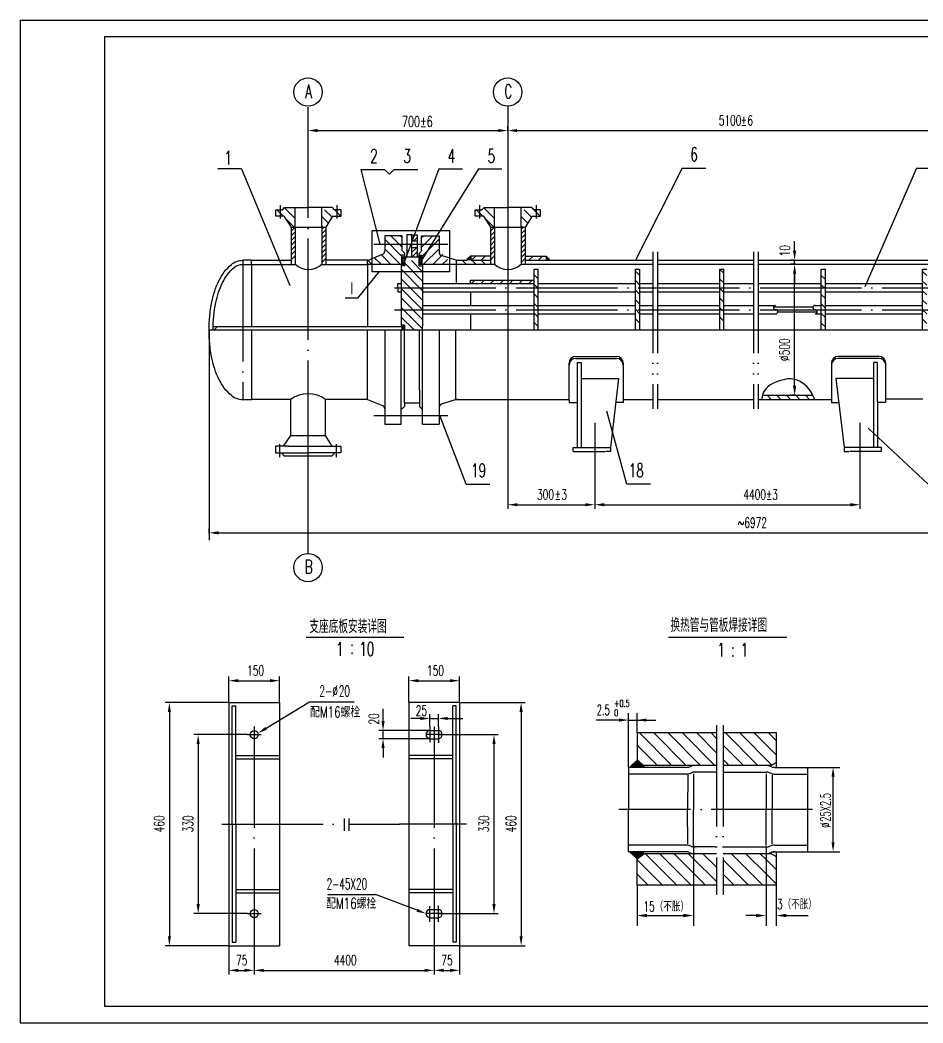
# Model space of a CAD drawing. Extents: x -1168 to 1459, y 189 to 1542.
# Drawn here: x -318.8 to -51.6, y 939.7 to 1236.6 of the extents above; entities that cross this region are included whole.
import ezdxf
from ezdxf.enums import TextEntityAlignment as Align

# ---------------------------------------------------------------- set-up
doc = ezdxf.new("R2010")
doc.units = 0
doc.header["$MEASUREMENT"] = 0
doc.linetypes.add('DASHDOT-M', pattern=[36, 30, -3, 0, -3])
doc.linetypes.add('DIVIDE-M', pattern=[39, 30, -3, 0, -3, 0, -3])
doc.layers.get('0').update_dxf_attribs({"linetype": 'CONTINUOUS'})
for name, color, linetype in [('1', 3, 'CONTINUOUS'), ('CDR_DWG1', 4, 'CONTINUOUS'), ('CDR_DWG2', 2, 'CONTINUOUS'), ('CDR_DWG3', 1, 'DASHDOT-M'), ('CDR_DWG4', 3, 'DIVIDE-M')]:
    doc.layers.add(name, color=color, linetype=linetype)
doc.styles.add('HZ', font='romans', dxfattribs={"width": 0.7, "bigfont": 'hz'})

# ---------------------------------------------------------------- blocks, each defined once
blk = doc.blocks.new('*X97')
at = {"layer": '1', "color": 0, "linetype": 'Continuous'}
for p, q in [((-21393.27, -19431.03), (-21402.89, -19421.41)), ((-21389.03, -19431.03), (-21398.65, -19421.41)), ((-21384.79, -19431.03), (-21394.41, -19421.41)), ((-21380.54, -19431.03), (-21390.17, -19421.41)), ((-21380.08, -19427.25), (-21385.92, -19421.41)), ((-21380.08, -19423.01), (-21381.68, -19421.41)), ((-21367.82, -19431.03), (-21377.44, -19421.41)), ((-21363.69, -19430.92), (-21373.2, -19421.41)), ((-21362.33, -19428.03), (-21368.95, -19421.41)), ((-21362.33, -19423.78), (-21364.71, -19421.41)), ((-21397.51, -19431.03), (-21403.6, -19424.94)), ((-21372.06, -19431.03), (-21378.08, -19425.01)), ((-21402.34, -19430.45), (-21403.6, -19429.19)), ((-21376.3, -19431.03), (-21378.08, -19429.25)), ((-21396.01, -19466.47), (-21403.6, -19458.89)), ((-21391.77, -19466.47), (-21401.08, -19457.16)), ((-21387.52, -19466.47), (-21396.84, -19457.16)), ((-21386.87, -19462.88), (-21392.6, -19457.16)), ((-21386.87, -19458.64), (-21388.35, -19457.16)), ((-21380.08, -19465.43), (-21386.87, -19458.64)), ((-21380.08, -19461.19), (-21384.11, -19457.16)), ((-21370.55, -19466.47), (-21378.08, -19458.95)), ((-21366.31, -19466.47), (-21375.62, -19457.16)), ((-21365.4, -19463.14), (-21371.38, -19457.16)), ((-21365.4, -19458.9), (-21367.14, -19457.16)), ((-21362.33, -19461.97), (-21365.4, -19458.9)), ((-21400.25, -19466.47), (-21403.6, -19463.13)), ((-21383.28, -19466.47), (-21386.87, -19462.88)), ((-21374.8, -19466.47), (-21378.08, -19463.19)), ((-21362.33, -19466.21), (-21365.4, -19463.14))]:
    blk.add_line(p, q, dxfattribs=at)
blk = doc.blocks.new('*X96')
at = {"layer": '1', "color": 0, "linetype": 'Continuous'}
for p, q in [((-21405.71, -19456.59), (-21405.75, -19456.64)), ((-21405.28, -19456.59), (-21405.53, -19456.84)), ((-21405.45, -19456.59), (-21403.44, -19458.6)), ((-21404.86, -19456.59), (-21405.32, -19457.05)), ((-21404.44, -19456.59), (-21405.1, -19457.26)), ((-21405.02, -19456.59), (-21403.2, -19458.41)), ((-21404.01, -19456.59), (-21404.88, -19457.47)), ((-21403.59, -19456.59), (-21404.67, -19457.67)), ((-21404.6, -19456.59), (-21402.96, -19458.23)), ((-21403.16, -19456.59), (-21404.45, -19457.88)), ((-21402.74, -19456.59), (-21404.23, -19458.09)), ((-21404.17, -19456.59), (-21402.72, -19458.04)), ((-21402.31, -19456.59), (-21404.01, -19458.29)), ((-21401.89, -19456.59), (-21403.8, -19458.5)), ((-21403.75, -19456.59), (-21402.49, -19457.86)), ((-21403.32, -19456.59), (-21402.25, -19457.67)), ((-21402.9, -19456.59), (-21402.01, -19457.49)), ((-21402.48, -19456.59), (-21401.77, -19457.3)), ((-21402.05, -19456.59), (-21401.6, -19457.05)), ((-21401.63, -19456.59), (-21401.6, -19456.62)), ((-21401.6, -19456.73), (-21403.57, -19458.7)), ((-21401.6, -19457.15), (-21401.68, -19457.23))]:
    blk.add_line(p, q, dxfattribs=at)
blk = doc.blocks.new('*X95')
at = {"layer": '1', "color": 0, "linetype": 'Continuous'}
for p, q in [((-21405.45, -19431.6), (-21403.44, -19429.59)), ((-21405.02, -19431.6), (-21403.2, -19429.78)), ((-21402.31, -19431.6), (-21404.02, -19429.9)), ((-21401.89, -19431.6), (-21403.8, -19429.69)), ((-21401.6, -19431.46), (-21403.57, -19429.49)), ((-21405.71, -19431.6), (-21405.75, -19431.55)), ((-21405.28, -19431.6), (-21405.53, -19431.35)), ((-21404.86, -19431.6), (-21405.32, -19431.14)), ((-21404.44, -19431.6), (-21405.1, -19430.93)), ((-21404.01, -19431.6), (-21404.88, -19430.72)), ((-21403.59, -19431.6), (-21404.67, -19430.52)), ((-21404.6, -19431.6), (-21402.96, -19429.96)), ((-21403.16, -19431.6), (-21404.45, -19430.31)), ((-21402.74, -19431.6), (-21404.23, -19430.1)), ((-21404.17, -19431.6), (-21402.73, -19430.15)), ((-21403.75, -19431.6), (-21402.49, -19430.33)), ((-21403.33, -19431.6), (-21402.25, -19430.52)), ((-21402.9, -19431.6), (-21402.01, -19430.7)), ((-21402.48, -19431.6), (-21401.77, -19430.89)), ((-21402.05, -19431.6), (-21401.6, -19431.14)), ((-21401.6, -19431.04), (-21401.68, -19430.96)), ((-21401.63, -19431.6), (-21401.6, -19431.57))]:
    blk.add_line(p, q, dxfattribs=at)
blk = doc.blocks.new('*X55')
for p, q in [((154.86, 207.18), (153.66, 208.38)), ((154.86, 204.35), (153.66, 205.55)), ((154.86, 201.52), (153.66, 202.72)), ((154.86, 198.7), (153.66, 199.9)), ((154.86, 195.87), (153.66, 197.07)), ((154.83, 193.07), (153.66, 194.24))]:
    blk.add_line(p, q)
blk = doc.blocks.new('*X29')
for p, q in [((90.66, 104.5), (85.24, 109.92)), ((90.66, 107.33), (87.36, 110.63)), ((90.66, 101.68), (84.29, 108.04)), ((90.66, 98.85), (84.29, 105.21)), ((90.66, 96.02), (84.29, 102.38)), ((90.66, 93.19), (84.29, 99.56)), ((90.66, 90.36), (84.29, 96.73)), ((88.12, 90.08), (84.29, 93.9))]:
    blk.add_line(p, q)
blk = doc.blocks.new('*X57')
at = {"color": 0}
for p, q in [((113.06, 199.34), (113.36, 199.65)), ((113.75, 198.94), (113.06, 199.64)), ((113.06, 198.92), (113.75, 199.61)), ((113.75, 198.52), (113.06, 199.21)), ((113.06, 198.5), (113.75, 199.19)), ((113.75, 199.37), (113.47, 199.65)), ((113.75, 198.1), (113.06, 198.79)), ((113.33, 198.1), (113.06, 198.36)), ((113.08, 198.1), (113.75, 198.76)), ((113.51, 198.1), (113.75, 198.34))]:
    blk.add_line(p, q, dxfattribs=at)
blk = doc.blocks.new('*X36')
for p, q in [((140.74, 221.35), (141.9, 222.51)), ((140.74, 219.93), (141.94, 221.13)), ((140.74, 218.52), (141.94, 219.72)), ((140.74, 217.11), (141.94, 218.31)), ((140.74, 215.69), (141.94, 216.89)), ((140.74, 214.28), (141.94, 215.48)), ((140.74, 212.86), (141.94, 214.06))]:
    blk.add_line(p, q)
blk = doc.blocks.new('*X37')
for p, q in [((149.84, 221.96), (150.39, 222.51)), ((149.84, 220.55), (151.04, 221.75)), ((149.84, 219.13), (151.04, 220.34)), ((149.84, 217.72), (151.04, 218.93)), ((149.84, 216.3), (151.04, 217.51)), ((149.84, 214.89), (151.04, 216.1)), ((149.84, 213.48), (151.04, 214.68)), ((149.84, 212.06), (151.04, 213.27))]:
    blk.add_line(p, q)
blk = doc.blocks.new('*X34')
for p, q in [((85.38, 225.75), (83.45, 227.68)), ((88.87, 225.09), (85.69, 228.27)), ((99.8, 225.47), (97.59, 227.68)), ((102.35, 225.75), (99.78, 228.32)), ((88.61, 222.51), (85.86, 225.27)), ((98.72, 223.72), (96.77, 225.67)), ((97.1, 222.51), (96.77, 222.85))]:
    blk.add_line(p, q)
blk = doc.blocks.new('*X56')
for p, q in [((135.11, 205.82), (136.07, 206.79)), ((137.94, 205.82), (138.9, 206.79)), ((140.76, 205.82), (141.73, 206.79)), ((143.59, 205.82), (144.56, 206.79)), ((146.42, 205.82), (147.39, 206.79)), ((149.25, 205.82), (150.22, 206.79)), ((152.08, 205.82), (153.05, 206.79))]:
    blk.add_line(p, q)
blk = doc.blocks.new('*X30')
for p, q in [((114.44, 233.24), (115.33, 234.12)), ((114.44, 233.94), (114.62, 234.12)), ((114.44, 232.53), (115.36, 233.45)), ((115.36, 232.54), (114.44, 233.45)), ((115.17, 232.02), (114.44, 232.75)), ((114.46, 232.02), (114.44, 232.04)), ((115.36, 233.24), (114.48, 234.12)), ((114.64, 232.02), (115.36, 232.74)), ((115.36, 233.95), (115.19, 234.12))]:
    blk.add_line(p, q)
blk = doc.blocks.new('*X28')
for p, q in [((41.06, 114.6), (44.43, 117.97)), ((41.06, 117.43), (41.6, 117.97)), ((41.06, 111.77), (46.21, 116.92)), ((41.64, 109.52), (46.21, 114.09)), ((44.47, 109.52), (47.32, 112.37)), ((47.29, 109.52), (48.73, 110.96))]:
    blk.add_line(p, q)
blk = doc.blocks.new('*X31')
for p, q in [((142.09, 238.25), (143.33, 239.49)), ((144.92, 238.25), (146.15, 239.49)), ((147.75, 238.25), (147.88, 238.39))]:
    blk.add_line(p, q)
blk = doc.blocks.new('*X35')
for p, q in [((133.56, 211.51), (132.36, 212.71)), ((136.38, 211.51), (135.18, 212.71)), ((139.21, 211.51), (138.01, 212.71))]:
    blk.add_line(p, q)
blk = doc.blocks.new('*X32')
for p, q in [((159.06, 238.25), (160.3, 239.5)), ((161.89, 238.25), (163.13, 239.5))]:
    blk.add_line(p, q)
blk = doc.blocks.new('*X49')
for p, q in [((117.47, 219.29), (118.39, 220.21)), ((118.04, 218.45), (119.01, 219.42))]:
    blk.add_line(p, q)
blk = doc.blocks.new('*X50')
for p, q in [((117.47, 215.05), (118.81, 216.39)), ((117.52, 213.69), (119.01, 215.18)), ((118.94, 213.69), (119.01, 213.76))]:
    blk.add_line(p, q)
blk = doc.blocks.new('*X52')
for p, q in [((239.86, 207.03), (238.66, 208.23)), ((239.86, 209.86), (239.65, 210.07)), ((239.86, 204.21), (238.66, 205.41)), ((239.86, 201.38), (238.66, 202.58)), ((239.86, 198.55), (238.66, 199.75)), ((239.86, 195.72), (238.66, 196.92)), ((239.68, 193.07), (238.66, 194.09))]:
    blk.add_line(p, q)
blk = doc.blocks.new('*X54')
for p, q in [((184.86, 208.29), (183.66, 209.49)), ((184.86, 205.47), (183.66, 206.67)), ((184.86, 202.64), (183.66, 203.84)), ((184.86, 199.81), (183.66, 201.01)), ((184.86, 196.98), (183.66, 198.18)), ((184.86, 194.15), (183.66, 195.35))]:
    blk.add_line(p, q)
blk = doc.blocks.new('*X53')
for p, q in [((209.78, 208.83), (208.66, 209.95)), ((209.78, 206), (208.66, 207.12)), ((209.78, 203.17), (208.66, 204.29)), ((209.78, 200.34), (208.66, 201.46)), ((209.78, 197.51), (208.66, 198.64)), ((209.78, 194.69), (208.66, 195.81))]:
    blk.add_line(p, q)
blk = doc.blocks.new('*X51')
for p, q in [((269.86, 208.15), (268.66, 209.35)), ((269.86, 205.32), (268.66, 206.52)), ((269.86, 202.49), (268.66, 203.69)), ((269.86, 199.66), (268.66, 200.86)), ((269.86, 196.83), (268.66, 198.03)), ((269.86, 194.01), (268.66, 195.21))]:
    blk.add_line(p, q)
blk = doc.blocks.new('*X33')
for p, q in [((218.61, 171.71), (217.45, 172.87)), ((221.44, 171.71), (220.24, 172.91)), ((224.27, 171.71), (223.07, 172.91)), ((227.1, 171.71), (225.9, 172.91)), ((229.92, 171.71), (228.72, 172.91))]:
    blk.add_line(p, q)

msp = doc.modelspace()

# ---------------------------------------------------------------- linework, layer by layer
for p, q in [((-318.81, 1236.67), (-318.81, 939.67)), ((-318.81, 1236.58), (522.19, 1236.58)), ((-318.81, 1236.58), (522.19, 1236.58)), ((-233.56, 1186.04), (-233.56, 1210.82)), ((-174.47, 1211.05), (-174.47, 1186.04)), ((-233.56, 1203.73), (-233.56, 1205.16)), ((-230.76, 1203.91), (-177.27, 1203.91)), ((-174.47, 1203.73), (-174.47, 1205.16)), ((-174.47, 1204.44), (-174.47, 1202.66)), ((-171.67, 1203.91), (-42.52, 1203.91)), ((-253.22, 1192.6), (-260.22, 1192.6)), ((-253.22, 1192.6), (-238.99, 1157.99)), ((-217.9, 1192.42), (-212.34, 1170.26)), ((-217.9, 1192.42), (-210.9, 1192.42)), ((-210.9, 1192.42), (-209.49, 1191.01)), ((-209.49, 1191.01), (-208.07, 1192.42)), ((-208.07, 1192.42), (-201.07, 1192.42)), ((-194.85, 1192.6), (-205.29, 1164.3)), ((-183.16, 1192.6), (-200.13, 1165.34)), ((-194.85, 1192.6), (-187.85, 1192.6)), ((-183.16, 1192.6), (-176.16, 1192.6)), ((-122.8, 1192.79), (-136.73, 1165.31)), ((-122.8, 1192.79), (-115.8, 1192.79)), ((-53.5, 1192.79), (-68.79, 1157.61)), ((-53.5, 1192.79), (-46.5, 1192.79)), ((-89.55, 1168.31), (-89.55, 1171.11)), ((-185.39, 1166.75), (-186.56, 1165.68)), ((-185.39, 1166.75), (-185.39, 1165.52)), ((-89.55, 1164.31), (-89.55, 1165.51)), ((-89.55, 1164.31), (-89.55, 1165.51)), ((-174.41, 1162.8), (-174.41, 1091.87)), ((-89.55, 1128.32), (-89.55, 1161.51)), ((-89.55, 1161.51), (-89.55, 1158.71)), ((-262.86, 1144.87), (-262.86, 1082.65)), ((-139.17, 1099.25), (-145.11, 1120.77)), ((-186.76, 1099.25), (-194.55, 1119.52)), ((-148.71, 1117.4), (-148.71, 1093.89)), ((-70.21, 1117.4), (-70.21, 1093.89)), ((-67.76, 1115.83), (-50.06, 1099.25)), ((-233.56, 1078.7), (-233.56, 1105.9)), ((-186.76, 1099.25), (-179.76, 1099.25)), ((-132.17, 1099.25), (-139.17, 1099.25)), ((-171.61, 1093.12), (-151.51, 1093.12)), ((-148.71, 1093.89), (-148.71, 1091.87)), ((-145.91, 1093.12), (-73.01, 1093.12)), ((-70.21, 1093.89), (-70.21, 1091.87)), ((-262.86, 1084.56), (-262.86, 1086.04)), ((-260.06, 1084.79), (33.54, 1084.79)), ((-256.99, 1034.54), (-256.99, 1042.26)), ((-254.19, 1041.01), (-244.79, 1041.01)), ((-241.99, 1034.54), (-241.99, 1042.26)), ((-203.75, 1034.54), (-203.75, 1042.26)), ((-200.95, 1041.01), (-191.55, 1041.01)), ((-188.75, 1034.54), (-188.75, 1042.26)), ((-256.99, 1034.54), (-275.86, 1034.54)), ((-245.97, 1026.92), (-233.14, 1034.7)), ((-233.14, 1034.7), (-228.53, 1034.7)), ((-228.53, 1034.7), (-219.91, 1034.7)), ((-188.75, 1034.54), (-169.25, 1034.54)), ((-274.61, 1031.74), (-274.61, 965.34)), ((-211.37, 1029.03), (-211.37, 1032.71)), ((-197.5, 1027.45), (-197.5, 1031.08)), ((-195, 1027.45), (-195, 1031.08)), ((-170.5, 1031.74), (-170.5, 965.34)), ((-138.69, 1015.35), (-138.69, 1031.35)), ((-136.19, 1025.54), (-136.19, 1031.35)), ((-200.3, 1029.83), (-203.1, 1029.83)), ((-197.5, 1029.83), (-195, 1029.83)), ((-192.2, 1029.83), (-187.75, 1029.83)), ((-141.49, 1029.35), (-148.33, 1029.35)), ((-138.69, 1029.35), (-130.59, 1029.35)), ((-251.53, 1025.04), (-267.34, 1025.04)), ((-197.5, 1026.23), (-212.62, 1026.23)), ((-211.37, 1023.84), (-211.37, 1026.23)), ((-195, 1025.04), (-177.27, 1025.04)), ((-136, 1025.54), (-136.19, 1025.34)), ((-266.09, 1022.24), (-266.09, 974.84)), ((-197.5, 1023.84), (-212.62, 1023.84)), ((-178.52, 974.84), (-178.52, 1022.24)), ((-211.37, 1021.04), (-211.37, 1018.24)), ((-138.39, 1015.35), (-136.18, 1017.46)), ((-136.18, 1017.46), (-134.18, 1015.91)), ((-134.19, 1015.92), (-134.19, 1015.35)), ((-113.06, 1013.92), (-112.68, 1013.92)), ((-85.73, 1015.35), (-76.16, 1015.35)), ((-78.16, 993.15), (-78.16, 1012.55)), ((-119.47, 992.24), (-119.47, 968.47)), ((-138.39, 990.35), (-136.18, 988.24)), ((-136.18, 988.24), (-134.18, 989.79)), ((-134.19, 989.78), (-134.19, 990.35)), ((-113.06, 991.78), (-112.68, 991.78)), ((-112.68, 989.78), (-112.72, 989.78)), ((-98, 991.78), (-98, 968.47)), ((-85.73, 990.35), (-76.16, 990.35)), ((-136.19, 980.47), (-136.19, 968.47)), ((-94.93, 980.53), (-94.99, 980.47)), ((-94.99, 980.47), (-94.99, 968.47)), ((-227.74, 977.69), (-213.63, 977.69)), ((-201.27, 973.03), (-213.63, 977.69)), ((-251.53, 972.04), (-267.34, 972.04)), ((-195, 972.04), (-177.27, 972.04)), ((-133.19, 971.47), (-122.47, 971.47)), ((-101, 971.47), (-104, 971.47)), ((-91.99, 971.47), (-85.53, 971.47)), ((-249.49, 969.47), (-249.49, 953.99)), ((-196.25, 969.47), (-196.25, 953.99)), ((-256.99, 962.54), (-275.86, 962.54)), ((-256.99, 962.54), (-256.99, 953.99)), ((-188.75, 962.54), (-169.25, 962.54)), ((-188.75, 962.54), (-188.75, 953.99)), ((-254.19, 955.24), (-252.29, 955.24)), ((-246.69, 955.24), (-199.05, 955.24)), ((-193.45, 955.24), (-191.55, 955.24)), ((-318.81, 939.67), (522.19, 939.67))]:
    msp.add_line(p, q)
for points in [[(-230.76, 1204.37), (-230.76, 1203.44), (-233.56, 1203.91)], [(-177.27, 1204.37), (-177.27, 1203.44), (-174.47, 1203.91)], [(-171.67, 1204.37), (-171.67, 1203.44), (-174.47, 1203.91)], [(-90.01, 1168.31), (-89.08, 1168.31), (-89.55, 1165.51)], [(-185.39, 1165.52), (-185.39, 1166.76), (-186.67, 1165.52)], [(-163.05, 1165.55), (-163.05, 1166.68), (-162.06, 1165.59)], [(-90.01, 1161.51), (-89.08, 1161.51), (-89.55, 1164.31)], [(-90.01, 1161.51), (-89.08, 1161.51), (-89.55, 1164.31)], [(-90.01, 1128.32), (-89.08, 1128.32), (-89.55, 1125.52)], [(-171.61, 1093.58), (-171.61, 1092.65), (-174.41, 1093.12)], [(-151.51, 1093.58), (-151.51, 1092.65), (-148.71, 1093.12)], [(-145.91, 1093.58), (-145.91, 1092.65), (-148.71, 1093.12)], [(-73.01, 1093.58), (-73.01, 1092.65), (-70.21, 1093.12)], [(-260.06, 1085.26), (-260.06, 1084.33), (-262.86, 1084.79)], [(-254.19, 1041.48), (-254.19, 1040.55), (-256.99, 1041.01)], [(-244.79, 1041.48), (-244.79, 1040.55), (-241.99, 1041.01)], [(-200.95, 1041.48), (-200.95, 1040.55), (-203.75, 1041.01)], [(-191.55, 1041.48), (-191.55, 1040.55), (-188.75, 1041.01)], [(-275.08, 1031.74), (-274.14, 1031.74), (-274.61, 1034.54)], [(-170.97, 1031.74), (-170.03, 1031.74), (-170.5, 1034.54)], [(-211.84, 1029.03), (-210.9, 1029.03), (-211.37, 1026.23)], [(-200.3, 1030.29), (-200.3, 1029.36), (-197.5, 1029.83)], [(-192.2, 1030.29), (-192.2, 1029.36), (-195, 1029.83)], [(-141.49, 1029.82), (-141.49, 1028.89), (-138.69, 1029.35)], [(-133.39, 1029.82), (-133.39, 1028.89), (-136.19, 1029.35)], [(-266.56, 1022.24), (-265.62, 1022.24), (-266.09, 1025.04)], [(-245.73, 1026.52), (-246.21, 1027.32), (-248.37, 1025.46)], [(-178.99, 1022.24), (-178.05, 1022.24), (-178.52, 1025.04)], [(-211.84, 1021.04), (-210.9, 1021.04), (-211.37, 1023.84)], [(-78.63, 1012.55), (-77.7, 1012.55), (-78.16, 1015.35)], [(-78.63, 993.15), (-77.7, 993.15), (-78.16, 990.35)], [(-266.56, 974.84), (-265.62, 974.84), (-266.09, 972.04)], [(-178.99, 974.84), (-178.05, 974.84), (-178.52, 972.04)], [(-201.11, 973.46), (-201.44, 972.59), (-198.65, 972.04)], [(-133.19, 971.97), (-133.19, 970.97), (-136.19, 971.47)], [(-122.47, 971.97), (-122.47, 970.97), (-119.47, 971.47)], [(-101, 971.97), (-101, 970.97), (-98, 971.47)], [(-91.99, 971.97), (-91.99, 970.97), (-94.99, 971.47)], [(-275.08, 965.34), (-274.14, 965.34), (-274.61, 962.54)], [(-170.97, 965.34), (-170.03, 965.34), (-170.5, 962.54)], [(-254.19, 955.71), (-254.19, 954.77), (-256.99, 955.24)], [(-252.29, 955.71), (-252.29, 954.77), (-249.49, 955.24)], [(-246.69, 955.71), (-246.69, 954.77), (-249.49, 955.24)], [(-199.05, 955.71), (-199.05, 954.77), (-196.25, 955.24)], [(-193.45, 955.71), (-193.45, 954.77), (-196.25, 955.24)], [(-191.55, 955.71), (-191.55, 954.77), (-188.75, 955.24)]]:
    msp.add_solid(points)
at = {"layer": 'CDR_DWG1'}
for p, q in [((-293.81, 1231.67), (-293.81, 944.67)), ((517.19, 1231.67), (-293.81, 1231.67)), ((-243.08, 1178.55), (-243.08, 1180.48)), ((-243.08, 1180.48), (-241.15, 1180.48)), ((-241.15, 1180.48), (-241.26, 1180.48)), ((-241.15, 1180.48), (-240.51, 1181.12)), ((-240.51, 1181.12), (-233.56, 1181.12)), ((-237.38, 1175.31), (-237.38, 1181.12)), ((-226.35, 1181.12), (-233.56, 1181.12)), ((-229.49, 1175.31), (-229.49, 1181.12)), ((-225.7, 1180.48), (-226.35, 1181.12)), ((-223.77, 1180.48), (-225.7, 1180.48)), ((-223.77, 1178.55), (-223.77, 1180.48)), ((-184.06, 1180.48), (-182.13, 1180.48)), ((-184.06, 1178.55), (-184.06, 1180.48)), ((-182.13, 1180.48), (-182.23, 1180.48)), ((-182.13, 1180.48), (-181.48, 1181.12)), ((-181.48, 1181.12), (-180.36, 1181.12)), ((-180.36, 1181.12), (-178.5, 1181.12)), ((-178.5, 1181.12), (-174.4, 1181.12)), ((-178.36, 1175.31), (-178.36, 1181.12)), ((-170.29, 1181.12), (-174.4, 1181.12)), ((-170.46, 1175.31), (-170.46, 1181.12)), ((-168.46, 1181.12), (-170.29, 1181.12)), ((-167.32, 1181.12), (-168.46, 1181.12)), ((-166.68, 1180.48), (-167.32, 1181.12)), ((-164.74, 1180.48), (-166.68, 1180.48)), ((-164.74, 1178.55), (-164.74, 1180.48)), ((-240.71, 1178.55), (-243.08, 1178.55)), ((-240.71, 1178.55), (-238.58, 1175.33)), ((-226.29, 1178.55), (-228.28, 1175.31)), ((-226.29, 1178.55), (-223.77, 1178.55)), ((-181.68, 1178.55), (-184.06, 1178.55)), ((-181.68, 1178.55), (-179.56, 1175.33)), ((-167.26, 1178.55), (-169.25, 1175.31)), ((-167.26, 1178.55), (-164.74, 1178.55)), ((-238.58, 1175.33), (-238.58, 1164.31)), ((-238.48, 1175.31), (-237.38, 1175.31)), ((-237.38, 1175.31), (-237.38, 1164.31)), ((-237.38, 1175.31), (-229.49, 1175.31)), ((-229.49, 1175.65), (-229.49, 1164.31)), ((-229.49, 1175.31), (-228.28, 1175.31)), ((-228.28, 1175.31), (-228.28, 1164.31)), ((-204.37, 1173.01), (-204.37, 1166.49)), ((-202.83, 1173.01), (-204.37, 1173.01)), ((-202.83, 1171.25), (-202.83, 1173.01)), ((-202.83, 1173.01), (-201.28, 1173.01)), ((-201.28, 1173.01), (-201.28, 1170.58)), ((-179.56, 1175.33), (-179.56, 1164.31)), ((-179.45, 1175.31), (-178.36, 1175.31)), ((-178.36, 1175.31), (-178.36, 1164.31)), ((-178.36, 1175.31), (-170.46, 1175.31)), ((-170.46, 1175.65), (-170.46, 1164.31)), ((-170.46, 1175.31), (-169.25, 1175.31)), ((-169.25, 1175.31), (-169.25, 1164.31)), ((-210.86, 1172.76), (-210.86, 1168.24)), ((-205.71, 1172.76), (-210.86, 1172.76)), ((-205.71, 1168.45), (-205.71, 1172.76)), ((-202.83, 1170.58), (-202.83, 1171.25)), ((-202.83, 1171.25), (-201.28, 1171.25)), ((-202.83, 1168.53), (-202.83, 1170.58)), ((-201.28, 1170.58), (-201.28, 1168.58)), ((-199.95, 1168.45), (-199.95, 1172.76)), ((-199.95, 1172.76), (-194.8, 1172.76)), ((-194.8, 1172.76), (-194.8, 1167.84)), ((-215.97, 1165.47), (-211.56, 1167.28)), ((-204.94, 1167.53), (-205.85, 1168.45)), ((-204.94, 1167.17), (-204.94, 1167.53)), ((-204.94, 1166.5), (-204.94, 1167.17)), ((-201.28, 1169.19), (-202.83, 1169.19)), ((-202.83, 1166.49), (-202.83, 1168.53)), ((-201.28, 1168.58), (-201.28, 1166.49)), ((-200.72, 1167.53), (-199.8, 1168.45)), ((-200.72, 1167.17), (-200.72, 1167.53)), ((-200.72, 1166.5), (-200.72, 1167.17)), ((-250.26, 1165.49), (-252.9, 1165.49)), ((-252.9, 1164.29), (-250.34, 1164.29)), ((-250.34, 1164.29), (-250.34, 1165.49)), ((-250.34, 1164.29), (-238.63, 1164.29)), ((-250.34, 1164.29), (-239.81, 1164.29)), ((-250.26, 1165.49), (-238.58, 1165.49)), ((-250.26, 1164.29), (-250.26, 1145.85)), ((-238.6, 1164.29), (-237.38, 1164.29)), ((-229.5, 1164.29), (-215.94, 1164.29)), ((-215.91, 1165.48), (-228.28, 1165.48)), ((-216.26, 1164.29), (-215.97, 1164.58)), ((-215.97, 1164.29), (-215.97, 1165.47)), ((-215.97, 1164.58), (-215.97, 1145.85)), ((-215.95, 1164.31), (-204.94, 1164.31)), ((-214.78, 1164.33), (-215.91, 1165.48)), ((-213.38, 1165.75), (-213.9, 1166.28)), ((-206, 1164.45), (-206, 1155.92)), ((-204.97, 1166.98), (-205.91, 1166.98)), ((-205.85, 1166.49), (-205.85, 1166.98)), ((-205.85, 1164.31), (-205.85, 1166.49)), ((-205.83, 1166.49), (-204.93, 1166.49)), ((-204.94, 1164.34), (-204.94, 1166.5)), ((-204.94, 1163.84), (-204.94, 1164.34)), ((-204.93, 1166.49), (-202.83, 1166.49)), ((-202.83, 1166.49), (-201.28, 1166.49)), ((-201.28, 1166.49), (-199.84, 1166.49)), ((-199.82, 1166.49), (-200.73, 1166.49)), ((-200.72, 1164.34), (-200.72, 1166.5)), ((-200.72, 1163.84), (-200.72, 1164.34)), ((-200.72, 1164.31), (-185.72, 1164.31)), ((-200.69, 1166.98), (-199.75, 1166.98)), ((-199.8, 1166.49), (-199.8, 1166.98)), ((-199.8, 1164.31), (-199.8, 1166.49)), ((-199.64, 1164.45), (-199.64, 1155.92)), ((-189.76, 1165.52), (-194.1, 1166.89)), ((-189.77, 1165.52), (-189.77, 1158.62)), ((-189.75, 1165.51), (-186.46, 1165.51)), ((-185.72, 1164.31), (-178.36, 1164.31)), ((-179.56, 1166.75), (-185.39, 1166.75)), ((-185.24, 1165.51), (-179.56, 1165.51)), ((-184.87, 1165.51), (-179.56, 1165.51)), ((-170.46, 1164.31), (-148.17, 1164.31)), ((-169.25, 1166.76), (-163.09, 1166.76)), ((-169.25, 1165.51), (-149.91, 1165.51)), ((-169.25, 1165.51), (-163.09, 1165.51)), ((-163.09, 1166.76), (-163.09, 1165.53)), ((-163.09, 1166.76), (-162.09, 1165.68)), ((-149.91, 1165.51), (-131.53, 1165.51)), ((-148.17, 1164.31), (-131.53, 1164.31)), ((-130.16, 1165.51), (-101.68, 1165.51)), ((-130.16, 1164.31), (-101.68, 1164.31)), ((-100.31, 1165.51), (-54.67, 1165.51)), ((-100.31, 1164.31), (-53.9, 1164.31)), ((-89.55, 1165.51), (-90.8, 1165.51)), ((-89.16, 1164.31), (-90.8, 1164.31)), ((-54.67, 1165.51), (-33.62, 1165.51)), ((-53.9, 1164.31), (-32.41, 1164.31)), ((-212.63, 1162.06), (-218.97, 1154.3)), ((-204.94, 1163.84), (-206, 1163.84)), ((-200.72, 1163.84), (-199.66, 1163.84)), ((-166.64, 1144.87), (-166.64, 1162.87)), ((-166.64, 1162.87), (-165.44, 1162.87)), ((-165.44, 1144.87), (-165.44, 1162.87)), ((-136.64, 1144.87), (-136.64, 1162.87)), ((-136.64, 1162.87), (-135.44, 1162.87)), ((-135.44, 1162.87), (-135.44, 1144.87)), ((-111.64, 1144.87), (-111.64, 1162.87)), ((-111.6, 1162.87), (-111.47, 1162.87)), ((-111.47, 1162.87), (-110.52, 1162.87)), ((-110.52, 1144.87), (-110.52, 1162.87)), ((-81.64, 1144.87), (-81.64, 1162.87)), ((-81.6, 1162.87), (-80.44, 1162.87)), ((-80.44, 1144.87), (-80.44, 1162.87)), ((-51.7, 1162.87), (-50.44, 1162.87)), ((-51.64, 1158.87), (-51.64, 1162.87)), ((-206.96, 1157.37), (-206.96, 1158.62)), ((-206.96, 1158.62), (-206, 1158.62)), ((-199.64, 1158.62), (-171.39, 1158.62)), ((-185.49, 1159.59), (-166.64, 1159.59)), ((-185.49, 1158.61), (-185.49, 1159.59)), ((-171.39, 1158.62), (-166.64, 1158.62)), ((-165.44, 1158.62), (-141.49, 1158.62)), ((-141.49, 1158.62), (-136.64, 1158.62)), ((-135.44, 1158.62), (-131.53, 1158.62)), ((-130.16, 1158.62), (-111.64, 1158.62)), ((-110.52, 1158.62), (-101.68, 1158.62)), ((-100.31, 1158.62), (-81.64, 1158.62)), ((-80.44, 1158.62), (-51.57, 1158.62)), ((-51.64, 1144.87), (-51.64, 1158.62)), ((-206.96, 1157.37), (-206.96, 1156.12)), ((-206.96, 1156.12), (-206, 1156.12)), ((-206, 1155.87), (-206, 1145.85)), ((-199.64, 1156.12), (-171.67, 1156.12)), ((-199.64, 1155.87), (-199.64, 1145.87)), ((-185.51, 1156.12), (-185.51, 1152.12)), ((-171.67, 1156.12), (-166.64, 1156.12)), ((-165.44, 1156.12), (-141.49, 1156.12)), ((-141.49, 1156.12), (-136.64, 1156.12)), ((-135.44, 1156.12), (-131.53, 1156.12)), ((-130.16, 1156.12), (-111.6, 1156.12)), ((-110.52, 1156.12), (-101.68, 1156.12)), ((-100.31, 1156.12), (-81.62, 1156.12)), ((-80.44, 1156.12), (-51.57, 1156.12)), ((-218.97, 1154.3), (-222.59, 1154.3)), ((-199.64, 1152.12), (-171.64, 1152.12)), ((-199.64, 1149.62), (-171.64, 1149.62)), ((-185.51, 1149.62), (-185.51, 1144.87)), ((-171.64, 1152.12), (-166.64, 1152.12)), ((-171.64, 1149.62), (-166.64, 1149.62)), ((-165.44, 1152.12), (-141.64, 1152.12)), ((-165.44, 1149.62), (-141.64, 1149.62)), ((-141.64, 1152.12), (-136.64, 1152.12)), ((-141.64, 1149.62), (-136.64, 1149.62)), ((-135.44, 1152.12), (-131.53, 1152.12)), ((-135.44, 1149.62), (-131.49, 1149.62)), ((-130.16, 1152.12), (-111.53, 1152.12)), ((-130.16, 1149.62), (-111.53, 1149.62)), ((-110.52, 1152.12), (-101.68, 1152.12)), ((-110.52, 1149.62), (-101.68, 1149.62)), ((-100.31, 1152.12), (-95.17, 1152.12)), ((-100.31, 1149.62), (-95.17, 1149.62)), ((-83.99, 1151.65), (-95.76, 1151.65)), ((-82.9, 1150.09), (-94.67, 1150.09)), ((-83.48, 1152.12), (-81.46, 1152.12)), ((-83.48, 1149.62), (-81.46, 1149.62)), ((-80.32, 1152.12), (-51.63, 1152.12)), ((-80.32, 1149.62), (-51.63, 1149.62)), ((-205.75, 1146.42), (-205.05, 1146.42)), ((-205.75, 1144.87), (-205.75, 1146.42)), ((-205.06, 1146.42), (-205.06, 1144.87)), ((-262.86, 1144.87), (-205.73, 1144.87)), ((-261.56, 1145.85), (-205.75, 1145.85)), ((-261.37, 1144.86), (-260.4, 1145.87)), ((-250.34, 1144.85), (-250.34, 1124.2)), ((-215.98, 1124.24), (-215.98, 1144.87)), ((-212.86, 1144.87), (-205.67, 1144.87)), ((-210.86, 1144.87), (-210.86, 1116.99)), ((-206, 1116.99), (-206, 1144.87)), ((-205.06, 1144.87), (-205.75, 1144.87)), ((-205.67, 1144.87), (-203.41, 1144.87)), ((-205.06, 1127.18), (-205.06, 1144.87)), ((-203.41, 1144.87), (-199.53, 1144.87)), ((-200.59, 1127.18), (-200.59, 1144.87)), ((-199.64, 1144.87), (-199.64, 1145.87)), ((-199.64, 1116.99), (-199.64, 1144.87)), ((-199.53, 1144.87), (39.22, 1144.87)), ((-194.8, 1144.87), (-194.8, 1116.99)), ((-189.96, 1144.87), (-189.96, 1124.16)), ((-156.32, 1123.94), (-156.32, 1135.04)), ((-154.32, 1137.04), (-142.27, 1137.04)), ((-154.32, 1136.45), (-142.27, 1136.45)), ((-153.94, 1135.26), (-153.94, 1110.04)), ((-153.94, 1135.26), (-152.74, 1135.26)), ((-152.74, 1135.26), (-152.74, 1110.04)), ((-140.27, 1135.04), (-140.27, 1123.35)), ((-78.65, 1135.04), (-78.65, 1123.35)), ((-64.59, 1137.04), (-76.65, 1137.04)), ((-64.59, 1136.45), (-76.65, 1136.45)), ((-66.18, 1135.26), (-66.18, 1110.04)), ((-64.98, 1135.26), (-66.18, 1135.26)), ((-64.98, 1123.63), (-64.98, 1135.26)), ((-62.59, 1123.35), (-62.59, 1135.04)), ((-152.74, 1130.46), (-141.63, 1130.46)), ((-141.63, 1130.46), (-144.02, 1110.04)), ((-77.37, 1130.46), (-74.89, 1110.04)), ((-66.18, 1130.46), (-77.37, 1130.46)), ((-205.06, 1123.39), (-205.06, 1127.18)), ((-200.59, 1127.18), (-200.59, 1123.39)), ((-98.92, 1125.52), (-84.14, 1125.52)), ((-89.16, 1125.52), (-90.8, 1125.52)), ((-250.26, 1124.2), (-252.9, 1124.2)), ((-238.71, 1124.24), (-250.34, 1124.24)), ((-238.71, 1113.64), (-238.71, 1124.24)), ((-228.41, 1113.64), (-228.41, 1124.24)), ((-215.98, 1124.24), (-228.41, 1124.24)), ((-215.98, 1124.24), (-211.56, 1122.46)), ((-205.06, 1123.39), (-205.06, 1122.21)), ((-205.03, 1123.25), (-200.59, 1123.25)), ((-200.59, 1123.39), (-200.59, 1122.19)), ((-189.42, 1124.33), (-194.1, 1122.85)), ((-189.96, 1124.27), (-156.32, 1124.27)), ((-156.32, 1123.94), (-156.32, 1123.35)), ((-156.32, 1123.35), (-153.94, 1123.35)), ((-140.27, 1123.35), (-142.46, 1123.35)), ((-140.27, 1124.27), (-131.53, 1124.27)), ((-130.16, 1124.32), (-101.68, 1124.32)), ((-100.31, 1124.32), (-84.14, 1124.32)), ((-87.57, 1124.32), (-78.65, 1124.32)), ((-78.65, 1123.35), (-76.51, 1123.35)), ((-64.98, 1123.63), (-64.98, 1110.04)), ((-62.59, 1123.35), (-64.98, 1123.35)), ((-62.59, 1124.51), (-51.56, 1124.51)), ((-205.04, 1122.21), (-205.96, 1121.29)), ((-200.56, 1122.21), (-199.65, 1121.29)), ((-210.86, 1116.99), (-206, 1116.99)), ((-199.64, 1116.99), (-194.8, 1116.99)), ((-240.84, 1110.43), (-238.71, 1113.64)), ((-238.71, 1113.64), (-228.41, 1113.64)), ((-226.42, 1110.43), (-228.41, 1113.66)), ((-243.21, 1110.43), (-243.21, 1108.5)), ((-239.35, 1110.43), (-243.21, 1110.43)), ((-243.21, 1108.5), (-233.56, 1108.5)), ((-241.44, 1108.5), (-240.64, 1107.58)), ((-239.35, 1110.43), (-227.76, 1110.43)), ((-223.9, 1108.5), (-233.56, 1108.5)), ((-227.76, 1110.43), (-223.9, 1110.43)), ((-225.68, 1108.5), (-226.49, 1107.58)), ((-223.9, 1110.43), (-223.9, 1108.5)), ((-155.13, 1108.84), (-155.13, 1110.04)), ((-155.13, 1110.04), (-144.02, 1110.04)), ((-155.13, 1108.84), (-145.6, 1108.84)), ((-144.07, 1108.84), (-145.43, 1108.84)), ((-144.02, 1110.04), (-144.02, 1108.84)), ((-63.78, 1110.04), (-74.89, 1110.04)), ((-74.89, 1110.04), (-74.89, 1108.84)), ((-74.84, 1108.84), (-73.49, 1108.84)), ((-63.78, 1108.84), (-73.31, 1108.84)), ((-63.78, 1108.84), (-63.78, 1110.04)), ((-240.64, 1107.58), (-226.49, 1107.58)), ((-256.99, 1034.54), (-256.99, 962.54)), ((-256.99, 1034.54), (-241.99, 1034.54)), ((-255.99, 998.54), (-255.99, 1033.54)), ((-255.99, 1033.54), (-254.99, 1033.54)), ((-254.99, 998.54), (-254.99, 1033.54)), ((-241.99, 1034.54), (-241.99, 962.54)), ((-203.75, 1034.54), (-203.75, 962.54)), ((-188.75, 1034.54), (-203.75, 1034.54)), ((-190.75, 998.54), (-190.75, 1033.54)), ((-189.75, 1033.54), (-190.75, 1033.54)), ((-189.75, 998.54), (-189.75, 1033.54)), ((-188.75, 1034.54), (-188.75, 962.54)), ((-197.5, 1026.23), (-195, 1026.23)), ((-112.68, 1025.54), (-136.19, 1025.54)), ((-136.19, 1025.54), (-136.19, 1017.46)), ((-94.93, 1025.54), (-110.68, 1025.54)), ((-94.93, 1015.35), (-94.93, 1025.54)), ((-197.5, 1023.84), (-195, 1023.84)), ((-254.99, 1018.86), (-241.99, 1018.86)), ((-190.75, 1018.86), (-203.75, 1018.86)), ((-254.99, 1017.86), (-241.99, 1017.86)), ((-190.75, 1017.86), (-203.75, 1017.86)), ((-112.68, 1015.92), (-134.19, 1015.92)), ((-120.62, 1015.53), (-120.03, 1015.74)), ((-96.48, 1015.92), (-110.68, 1015.92)), ((-96.39, 1015.53), (-96.98, 1015.74)), ((-94.93, 1016.81), (-96.48, 1015.92)), ((-96.48, 1015.92), (-96.48, 1015.56)), ((-138.69, 1015.35), (-138.69, 1002.85)), ((-121.63, 1015.35), (-138.69, 1015.35)), ((-121.63, 1013.35), (-138.69, 1013.35)), ((-121.19, 1013.01), (-121.2, 1002.85)), ((-120.62, 1013.53), (-120.03, 1013.74)), ((-119.47, 1013.45), (-119.47, 1002.85)), ((-113.06, 1013.92), (-119.01, 1013.92)), ((-110.68, 1013.92), (-97.92, 1013.92)), ((-97.93, 1013.45), (-97.93, 1002.85)), ((-96.39, 1013.53), (-96.98, 1013.74)), ((-96.2, 1013.01), (-96.2, 1002.85)), ((-95.39, 1015.35), (-85.73, 1015.35)), ((-95.39, 1013.35), (-85.73, 1013.35)), ((-85.73, 1015.35), (-85.73, 990.35)), ((-138.69, 990.35), (-138.69, 1002.85)), ((-121.19, 992.69), (-121.2, 1002.85)), ((-119.47, 992.24), (-119.47, 1002.85)), ((-97.93, 992.24), (-97.93, 1002.85)), ((-96.2, 992.69), (-96.2, 1002.85)), ((-255.99, 998.54), (-255.99, 963.54)), ((-254.99, 998.54), (-254.99, 963.54)), ((-190.75, 998.54), (-190.75, 963.54)), ((-189.75, 998.54), (-189.75, 963.54)), ((-121.63, 992.35), (-138.69, 992.35)), ((-120.62, 992.17), (-120.03, 991.96)), ((-96.39, 992.17), (-96.98, 991.96)), ((-95.39, 992.35), (-85.73, 992.35)), ((-121.63, 990.35), (-138.69, 990.35)), ((-112.68, 989.78), (-134.19, 989.78)), ((-120.62, 990.17), (-120.03, 989.96)), ((-113.06, 991.78), (-119.01, 991.78)), ((-110.68, 991.78), (-97.92, 991.78)), ((-96.48, 989.78), (-110.68, 989.78)), ((-96.39, 990.17), (-96.98, 989.96)), ((-96.48, 990.35), (-87.08, 990.35)), ((-96.48, 989.78), (-96.48, 990.14)), ((-94.93, 988.89), (-96.48, 989.78)), ((-95.39, 990.35), (-85.73, 990.35)), ((-94.93, 980.47), (-94.93, 990.35)), ((-136.19, 980.47), (-136.19, 988.8)), ((-112.68, 980.47), (-136.19, 980.47)), ((-94.93, 980.47), (-110.68, 980.47)), ((-254.99, 979.21), (-241.99, 979.21)), ((-254.99, 978.21), (-241.99, 978.21)), ((-190.75, 979.21), (-203.75, 979.21)), ((-190.75, 978.21), (-203.75, 978.21)), ((-197.5, 973.23), (-195, 973.23)), ((-197.5, 970.84), (-195, 970.84)), ((-256.99, 962.54), (-241.99, 962.54)), ((-255.99, 963.54), (-254.99, 963.54)), ((-188.75, 962.54), (-203.75, 962.54)), ((-189.75, 963.54), (-190.75, 963.54)), ((-293.81, 944.67), (517.19, 944.67))]:
    msp.add_line(p, q, dxfattribs=at)
msp.add_lwpolyline([(-214.59, 1174.34), (-191.67, 1174.34), (-191.67, 1162.06), (-214.59, 1162.06), (-214.59, 1174.34)], close=True, dxfattribs=at)
for points in [[(-262.86, 1144.85, -0.049335), (-262.03, 1153.21, -0.063136), (-259.95, 1159.45, -0.103318), (-256.25, 1164.25, -0.179284), (-252.9, 1165.49)], [(-261.66, 1144.85, -0.049335), (-260.86, 1152.97, -0.063136), (-258.86, 1158.92, -0.103318), (-255.47, 1163.34, -0.179284), (-252.9, 1164.29)], [(-252.9, 1124.2, -0.179284), (-256.25, 1125.44, -0.103318), (-259.95, 1130.25, -0.063136), (-262.03, 1136.49, -0.049335), (-262.86, 1144.85)]]:
    msp.add_lwpolyline(points, format="xyb", dxfattribs=at)
for centre in [(-249.49, 1025.04), (-249.49, 972.04)]:
    msp.add_circle(centre, 1.2, dxfattribs=at)
for centre, radius, start, end in [((-211.86, 1168.24), 1, 287.5069, 360), ((-193.8, 1167.84), 1, 180, 252.4931), ((-233.43, 1168.72), 5.92, 228.1229, 311.8771), ((-174.41, 1168.72), 5.92, 228.1229, 311.8771), ((-95.17, 1151.49), 0.625, 90, 270), ((-95.17, 1150.24), 0.625, 270, 90), ((-83.48, 1151.49), 0.625, 90, 270), ((-83.48, 1150.24), 0.625, 270, 90), ((-154.32, 1135.04), 2, 90, 180), ((-154.32, 1134.45), 2, 90, 180), ((-142.27, 1135.04), 2, 0, 90), ((-142.27, 1134.45), 2, 0, 90), ((-76.65, 1135.04), 2, 90, 180), ((-76.65, 1134.45), 2, 90, 180), ((-64.59, 1135.04), 2, 0, 90), ((-64.59, 1134.45), 2, 0, 90), ((-94.05, 1124.16), 5.2, 115.433, 178.1153), ((-88.35, 1112.17), 18.49, 101.9656, 115.433), ((-90.93, 1124.36), 6.03, 61.6916, 101.9656), ((-92.48, 1121.47), 9.3, 17.9185, 61.6916), ((-233.56, 1116.94), 9, 55.0891, 124.9109), ((-193.8, 1121.9), 1, 107.5069, 180), ((-211.86, 1121.5), 1, 0, 72.4931), ((-197.45, 1025.04), 1.2, 92.388, 267.612), ((-195.05, 1025.04), 1.2, 272.388, 87.612), ((-119.01, 1012.92), 3, 90.0127, 109.8204), ((-98, 1012.92), 3, 70.1796, 89.9873), ((-121.63, 1018.35), 3, 269.9981, 289.8204), ((-121.63, 1016.35), 3, 269.9981, 289.8203), ((-119.01, 1010.92), 3, 90.0127, 109.8203), ((-98, 1010.92), 3, 70.1797, 89.9873), ((-95.37, 1018.35), 3, 250.1796, 270.0019), ((-95.37, 1016.35), 3, 250.1797, 270.0019), ((-121.63, 989.35), 3, 70.1813, 90.0035), ((-119.01, 994.78), 3, 250.1813, 269.9888), ((-98, 994.78), 3, 270.0127, 289.8203), ((-95.37, 989.35), 3, 89.9981, 109.8203), ((-121.63, 987.35), 3, 70.1812, 90.0035), ((-119.01, 992.78), 3, 250.1812, 269.9888), ((-98, 992.78), 3, 270.0127, 289.8204), ((-95.37, 987.35), 3, 89.9981, 109.8204), ((-197.45, 972.04), 1.2, 92.388, 267.612), ((-195.05, 972.04), 1.2, 272.388, 87.612)]:
    msp.add_arc(centre, radius, start, end, dxfattribs=at)
at = {"layer": 'CDR_DWG2'}
for p, q in [((-234.15, 1053.87), (-205.18, 1053.87)), ((-126.91, 1053.87), (-91.81, 1053.87))]:
    msp.add_line(p, q, dxfattribs=at)
for centre in [(-233.56, 1215.3), (-174.47, 1215.3), (-233.56, 1074.5)]:
    msp.add_circle(centre, 4.2, dxfattribs=at)
at = {"layer": 'CDR_DWG3', "linetype": 'DASHDOT-M'}
for p, q in [((-233.56, 1105.84), (-233.56, 1186.1)), ((-174.47, 1186.19), (-174.47, 1161.31)), ((-241.8, 1181.77), (-241.8, 1177.9)), ((-225.06, 1181.77), (-225.06, 1177.9)), ((-182.77, 1181.77), (-182.77, 1177.9)), ((-166.03, 1181.77), (-166.03, 1177.9)), ((-214.1, 1170.22), (-192.17, 1170.22)), ((-252.9, 1165.49), (-252.9, 1124.2)), ((-208.02, 1157.37), (11.36, 1157.37)), ((-208.02, 1150.87), (-42.33, 1150.87)), ((-214.1, 1119.52), (-192.17, 1119.52)), ((-241.93, 1107.21), (-241.93, 1111.07)), ((-225.19, 1107.21), (-225.19, 1111.07)), ((-251.53, 1025.04), (-247.46, 1025.04)), ((-249.49, 1027.45), (-249.49, 969.47)), ((-194.21, 1025.04), (-198.28, 1025.04)), ((-197.5, 1027.45), (-197.5, 1022.83)), ((-196.25, 1027.45), (-196.25, 969.47)), ((-195, 1027.45), (-195, 1022.6)), ((-84.25, 1002.85), (-141.57, 1002.85)), ((-259.11, 998.54), (-222.87, 998.54)), ((-221.52, 998.54), (-206.3, 998.54)), ((-186.63, 998.54), (-206.45, 998.54)), ((-197.5, 969.62), (-197.5, 974.24)), ((-195, 969.62), (-195, 974.47)), ((-251.53, 972.04), (-247.46, 972.04)), ((-194.21, 972.04), (-198.28, 972.04))]:
    msp.add_line(p, q, dxfattribs=at)
at = {"layer": 'CDR_DWG4', "linetype": 'DIVIDE-M'}
for p, q in [((-131.53, 1168.01), (-131.53, 1121.48)), ((-130.16, 1168.01), (-130.16, 1121.48)), ((-101.68, 1168.01), (-101.68, 1121.48)), ((-100.31, 1168.01), (-100.31, 1121.48)), ((-112.68, 1027.87), (-112.68, 977.65)), ((-110.68, 1027.87), (-110.68, 977.65)), ((-222.87, 1000.25), (-222.87, 996.59)), ((-221.52, 1000.25), (-221.52, 996.59))]:
    msp.add_line(p, q, dxfattribs=at)

# ---------------------------------------------------------------- block references
for name, p in [('*X34', (-326.25, 952.8)), ('*X34', (-267.22, 952.8)), ('*X36', (-379.32, 952.8)), ('*X37', (-379.32, 952.8)), ('*X49', (-320.3, 952.8)), ('*X36', (-320.3, 952.8)), ('*X37', (-320.3, 952.8)), ('*X28', (-241.01, 1054.79)), ('*X50', (-320.3, 952.8)), ('*X29', (-290.3, 1054.79)), ('*X30', (-320.3, 932.36)), ('*X35', (-320.3, 952.8)), ('*X31', (-327.27, 927.26)), ('*X32', (-327.27, 927.26)), ('*X55', (-320.3, 952.8)), ('*X54', (-320.3, 952.8)), ('*X53', (-320.3, 952.8)), ('*X52', (-320.3, 952.8)), ('*X51', (-320.3, 952.8)), ('*X56', (-320.3, 952.8)), ('*X57', (-318.81, 946.77)), ('*X33', (-315.06, 952.61)), ('*X97', (21267.4, 20446.94)), ('*X95', (21267.4, 20446.94)), ('*X96', (21267.4, 20446.94))]:
    msp.add_blockref(name, p)
at = {"xscale": -1}
for name, p in [('*X28', (-164.65, 1054.79)), ('*X30', (-85.36, 932.36))]:
    msp.add_blockref(name, p, dxfattribs=at)

# ---------------------------------------------------------------- texts
at = {"style": 'HZ', "width": 0.65}
msp.add_text('700%%P6 ', height=3.2, dxfattribs=at).set_placement((-200.51, 1204.97), align=Align.CENTER)
at = {"style": 'HZ'}
for s, height, width, p in [('5100', 3, 0.65, (-111.97, 1205.41)), ('%%p', 3, 0.65, (-105.47, 1205.41)), ('6', 3, 0.65, (-103.52, 1205.41)), ('300', 3, 0.65, (-165.78, 1094.62)), ('%%p', 3, 0.65, (-160.58, 1094.62)), ('3', 3, 0.65, (-158.63, 1094.62)), ('4400%%p3', 3, 0.65, (-104.71, 1094.62)), ('~6972', 3, 0.65, (-106.43, 1086.29)), ('150', 3, 0.65, (-251.6, 1042.51)), ('150', 3, 0.65, (-198.37, 1042.51)), ('2-', 3.2, 0.6, (-230.21, 1036.34)), ('%%c', 3.2, 0.6, (-226.37, 1036.34)), ('20', 3.2, 0.6, (-224.45, 1036.34)), ('配M16螺栓', 3.2, 0.7, (-232.98, 1030.14)), ('25', 3, 0.65, (-201.67, 1030.64)), ('2.5', 3, 0.6, (-148.11, 1030.85)), ('+0.5', 2, 0.7, (-142.95, 1033.29)), ('0', 2, 0.7, (-142.95, 1030.51)), ('2-45X20', 3.2, 0.6, (-228.08, 979.21)), ('配M16螺栓', 3.2, 0.7, (-228.24, 973.47)), ('15（不胀）', 3, 0.65, (-134.31, 972.67)), ('3（不胀）', 3, 0.65, (-94.78, 973.35)), ('75', 3, 0.65, (-254.86, 956.74)), ('4400', 3, 0.65, (-225.88, 956.74)), ('75', 3, 0.65, (-194.13, 956.74))]:
    msp.add_text(s, height=height, dxfattribs=dict(at, width=width)).set_placement(p)
for s, width, p in [('10', 0.65, (-90.93, 1166.64)), ('%%c500', 0.65, (-91.05, 1135.67)), ('20', 0.65, (-212.57, 1028.03)), ('25X2.5', 0.6, (-78.9, 999.25)), ('460', 0.65, (-276.11, 996.1)), ('330', 0.65, (-267.59, 996.1)), ('330', 0.65, (-180.02, 996.1)), ('460', 0.65, (-172, 996.1)), ('%%c', 0.6, (-78.9, 997.45))]:
    msp.add_text(s, height=3, rotation=90, dxfattribs=dict(at, width=width)).set_placement(p)
at = {"layer": 'CDR_DWG1', "style": 'HZ', "width": 0.65}
for s, p in [('1', (-257.21, 1193.88)), ('2', (-214.07, 1194.37)), ('3', (-204.25, 1194.37)), ('4', (-191.15, 1194.37)), ('5', (-179.3, 1194.37)), ('6', (-119.3, 1194.86)), ('19', (-183.1, 1101.28)), ('18', (-136.43, 1101.28))]:
    msp.add_text(s, height=4, dxfattribs=at).set_placement(p, align=Align.CENTER)
msp.add_text('Ⅰ', height=4, dxfattribs=at).set_placement((-222.06, 1155.05))
at = {"layer": 'CDR_DWG2', "style": 'HZ', "width": 0.65}
for s, p in [('A', (-233.4, 1213.54)), ('C', (-174.31, 1213.54)), ('B', (-233.4, 1072.75))]:
    msp.add_text(s, height=4, dxfattribs=at).set_placement(p, align=Align.CENTER)
for s, p in [('支座底板安装详图', (-233.18, 1055.08)), ('换热管与管板焊接详图', (-126.3, 1055.45)), ('1 ：10', (-225.27, 1048.4)), ('1 : 1', (-112.42, 1048.15))]:
    msp.add_text(s, height=4, dxfattribs=at).set_placement(p)

doc.saveas('drawing.dxf')
